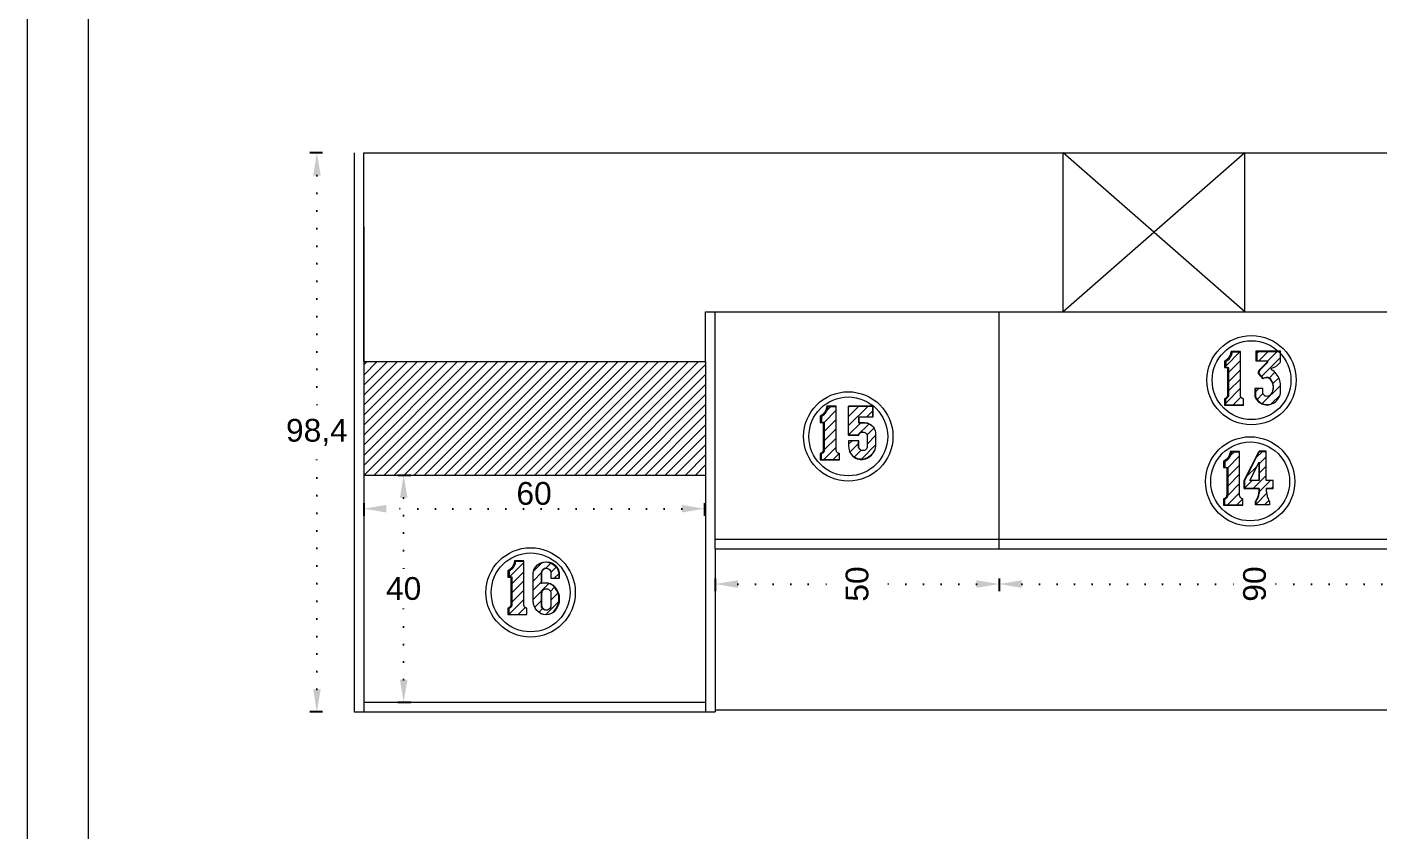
# Model space of a CAD drawing. Header units: inches. Extents: x 352 to 11605, y -941 to 2503.
# Drawn here: x 7624.1 to 7862.2, y -4.4 to 137.1 of the extents above; entities that cross this region are included whole.
import ezdxf

# ---------------------------------------------------------------- set-up
doc = ezdxf.new("R2010")
doc.units = ezdxf.units.IN
doc.header["$MEASUREMENT"] = 0
doc.linetypes.add('ACAD_ISO07W100', pattern=[3, 0, -3])
doc.styles.get("Standard").update_dxf_attribs({"font": 'arial.ttf'})
doc.dimstyles.new('ISO-25', dxfattribs={"dimtxt": 4, "dimasz": 4, "dimexe": 1.25, "dimexo": 0.625, "dimtad": 1, "dimtih": 1, "dimtoh": 1, "dimdec": 1, "dimtxsty": 'Standard', "dimcen": 2.5, "dimadec": 0, "dimazin": 0, "dimtfac": 1, "dimtdec": 1, "dimtmove": 0, "dimatfit": 3, "dimfxl": 1, "dimfxlon": 1, "dimarcsym": 0})
pattern_1 = [(45, (7305.3772, 621.5241), (-0.8148213, 0.8148213), [])]
pattern_2 = [(45, (7268.6145, 611.3388), (-0.8148213, 0.8148213), [])]
pattern_3 = [(45, (6963.2718, 608.0088), (-0.8148213, 0.8148213), [])]

# ---------------------------------------------------------------- blocks, each defined once
blk = doc.blocks.new('*D223')
at = {"color": 0, "lineweight": -2, "transparency": 16777216}
for p, q in [((7745.29, 40.04), (7745.29, 37.79)), ((7795.29, 40.04), (7795.29, 37.79))]:
    blk.add_line(p, q, dxfattribs=at)
at = {"color": 0, "linetype": 'ACAD_ISO07W100', "lineweight": -2, "transparency": 16777216}
for p, q in [((7749.29, 39.04), (7767.62, 39.04)), ((7791.29, 39.04), (7772.96, 39.04))]:
    blk.add_line(p, q, dxfattribs=at)
at = {"color": 0, "transparency": 16777216}
for points in [[(7749.29, 38.37), (7749.29, 39.71), (7745.29, 39.04)], [(7791.29, 38.37), (7791.29, 39.71), (7795.29, 39.04)]]:
    blk.add_solid(points, dxfattribs=at)
at = {"layer": 'Defpoints', "color": 0, "transparency": 16777216}
for p in [(7745.29, 45.23), (7795.29, 45.23), (7795.29, 39.04)]:
    blk.add_point(p, dxfattribs=at)
at = {"color": 0, "lineweight": 20, "transparency": 16777216, "insert": (7770.29, 39.04), "char_height": 4, "attachment_point": 5, "rotation": 90}
blk.add_mtext('50', dxfattribs=at)
blk = doc.blocks.new('*D224')
at = {"color": 0, "lineweight": -2, "transparency": 16777216}
for p, q in [((7795.29, 40.04), (7795.29, 37.79)), ((7885.29, 40.04), (7885.29, 37.79))]:
    blk.add_line(p, q, dxfattribs=at)
at = {"color": 0, "linetype": 'ACAD_ISO07W100', "lineweight": -2, "transparency": 16777216}
for p, q in [((7799.29, 39.04), (7837.62, 39.04)), ((7881.29, 39.04), (7842.96, 39.04))]:
    blk.add_line(p, q, dxfattribs=at)
at = {"color": 0, "transparency": 16777216}
for points in [[(7799.29, 38.37), (7799.29, 39.71), (7795.29, 39.04)], [(7881.29, 38.37), (7881.29, 39.71), (7885.29, 39.04)]]:
    blk.add_solid(points, dxfattribs=at)
at = {"layer": 'Defpoints', "color": 0, "transparency": 16777216}
for p in [(7795.29, 45.23), (7885.29, 45.23), (7885.29, 39.04)]:
    blk.add_point(p, dxfattribs=at)
at = {"color": 0, "lineweight": 20, "transparency": 16777216, "insert": (7840.29, 39.04), "char_height": 4, "attachment_point": 5, "rotation": 90}
blk.add_mtext('90', dxfattribs=at)
blk = doc.blocks.new('*D241')
at = {"color": 0, "lineweight": -2, "transparency": 16777216}
for p, q in [((7689.43, 58.23), (7691.68, 58.23)), ((7689.43, 18.23), (7691.68, 18.23))]:
    blk.add_line(p, q, dxfattribs=at)
at = {"color": 0, "linetype": 'ACAD_ISO07W100', "lineweight": -2, "transparency": 16777216}
for p, q in [((7690.43, 54.23), (7690.43, 40.9)), ((7690.43, 22.23), (7690.43, 35.57))]:
    blk.add_line(p, q, dxfattribs=at)
at = {"color": 0, "transparency": 16777216}
for points in [[(7689.77, 54.23), (7691.1, 54.23), (7690.43, 58.23)], [(7689.77, 22.23), (7691.1, 22.23), (7690.43, 18.23)]]:
    blk.add_solid(points, dxfattribs=at)
at = {"layer": 'Defpoints', "color": 0, "transparency": 16777216}
for p in [(7683.39, 58.23), (7683.39, 18.23), (7690.43, 18.23)]:
    blk.add_point(p, dxfattribs=at)
at = {"color": 0, "lineweight": 20, "transparency": 16777216, "insert": (7690.43, 38.23), "char_height": 4, "attachment_point": 5}
blk.add_mtext('40', dxfattribs=at)
blk = doc.blocks.new('*D242')
at = {"color": 0, "lineweight": -2, "transparency": 16777216}
for p, q in [((7683.39, 53.3), (7683.39, 51.05)), ((7743.42, 53.3), (7743.42, 51.05))]:
    blk.add_line(p, q, dxfattribs=at)
at = {"color": 0, "linetype": 'ACAD_ISO07W100', "lineweight": -2, "transparency": 16777216}
blk.add_line((7739.42, 52.3), (7687.39, 52.3), dxfattribs=at)
at = {"color": 0, "transparency": 16777216}
for points in [[(7687.39, 52.97), (7687.39, 51.63), (7683.39, 52.3)], [(7739.42, 52.97), (7739.42, 51.63), (7743.42, 52.3)]]:
    blk.add_solid(points, dxfattribs=at)
at = {"layer": 'Defpoints', "color": 0, "transparency": 16777216}
for p in [(7683.39, 58.23), (7743.42, 58.13), (7683.39, 52.3)]:
    blk.add_point(p, dxfattribs=at)
at = {"color": 0, "lineweight": 20, "transparency": 16777216, "insert": (7713.4, 54.97), "char_height": 4, "attachment_point": 5}
blk.add_mtext('60', dxfattribs=at)
blk = doc.blocks.new('*D464')
at = {"color": 0, "lineweight": -2, "transparency": 16777216}
for p, q in [((7676.15, 114.93), (7673.9, 114.93)), ((7676.15, 16.53), (7673.9, 16.53))]:
    blk.add_line(p, q, dxfattribs=at)
at = {"color": 0, "linetype": 'ACAD_ISO07W100', "lineweight": -2, "transparency": 16777216}
for p, q in [((7675.15, 110.93), (7675.15, 68.76)), ((7675.15, 20.53), (7675.15, 62.71))]:
    blk.add_line(p, q, dxfattribs=at)
at = {"color": 0, "transparency": 16777216}
for points in [[(7674.49, 110.93), (7675.82, 110.93), (7675.15, 114.93)], [(7674.49, 20.53), (7675.82, 20.53), (7675.15, 16.53)]]:
    blk.add_solid(points, dxfattribs=at)
at = {"layer": 'Defpoints', "color": 0, "transparency": 16777216}
for p in [(7675.15, 114.93), (7681.69, 114.93), (7681.69, 16.53)]:
    blk.add_point(p, dxfattribs=at)
at = {"color": 0, "lineweight": 20, "transparency": 16777216, "insert": (7675.15, 65.73), "char_height": 4, "attachment_point": 5}
blk.add_mtext('98,4', dxfattribs=at)

msp = doc.modelspace()

# ---------------------------------------------------------------- hatches: boundary and pattern name
at = {"lineweight": 20}
h = msp.add_hatch(dxfattribs=at)
h.set_pattern_fill('ANSI31', color=256, scale=9.218651)
h.set_pattern_definition(pattern_1)
h.paths.add_polyline_path([(7838.2, 71.68), (7838.13, 71.71), (7838.06, 71.75), (7838, 71.8), (7837.95, 71.86), (7837.9, 71.92), (7837.87, 71.98), (7837.83, 72.06), (7837.81, 72.13), (7837.8, 72.2), (7837.79, 72.28), (7837.79, 79.92), (7836.36, 79.92), (7836.34, 79.74), (7836.3, 79.57), (7836.25, 79.4), (7836.18, 79.23), (7836.1, 79.07), (7836.01, 78.91), (7835.9, 78.77), (7835.78, 78.64), (7835.65, 78.51), (7835.51, 78.4), (7835.36, 78.3), (7835.2, 78.22), (7835.2, 77.13), (7835.51, 77.13), (7835.75, 77.12), (7835.75, 72.31), (7835.74, 72.24), (7835.72, 72.16), (7835.7, 72.09), (7835.67, 72.03), (7835.63, 71.96), (7835.58, 71.9), (7835.53, 71.85), (7835.47, 71.8), (7835.41, 71.76), (7835.34, 71.72), (7835.27, 71.7), (7835.2, 71.68), (7835.2, 70.58), (7838.35, 70.58), (7838.35, 71.64), (7838.27, 71.66)])
h = msp.add_hatch(dxfattribs=at)
h.set_pattern_fill('ANSI31', color=256, scale=9.218651)
h.set_pattern_definition(pattern_1)
h.paths.add_polyline_path([(7844.83, 79.97), (7840.65, 79.97), (7840.65, 78.35), (7842.47, 78.35), (7842.57, 78.32), (7842.57, 78.05), (7841.28, 76.74), (7841.2, 76.65), (7841.16, 76.6), (7841.13, 76.55), (7841.1, 76.49), (7841.08, 76.43), (7841.06, 76.38), (7841.04, 76.32), (7841.03, 76.26), (7841.02, 76.13), (7841.02, 76.07), (7841.78, 75.19), (7841.81, 75.21), (7841.9, 75.28), (7842.01, 75.33), (7842.12, 75.37), (7842.23, 75.4), (7842.35, 75.41), (7842.45, 75.41), (7842.56, 75.4), (7842.68, 75.37), (7842.79, 75.34), (7842.89, 75.28), (7842.98, 75.21), (7843.07, 75.13), (7843.21, 74.96), (7843.33, 74.77), (7843.43, 74.57), (7843.51, 74.36), (7843.57, 74.15), (7843.61, 73.93), (7843.62, 73.7), (7843.61, 73.48), (7843.57, 73.26), (7843.52, 73.04), (7843.44, 72.83), (7843.34, 72.63), (7843.27, 72.49), (7843.17, 72.35), (7843.04, 72.25), (7842.9, 72.17), (7842.8, 72.13), (7842.64, 72.08), (7842.48, 72.07), (7842.31, 72.08), (7842.16, 72.13), (7842.01, 72.22), (7841.89, 72.32), (7841.78, 72.46), (7841.71, 72.61), (7841.71, 73.44), (7840.44, 73.44), (7840.44, 72.08), (7840.53, 71.87), (7840.65, 71.67), (7840.78, 71.48), (7840.93, 71.31), (7841.1, 71.15), (7841.28, 71.01), (7841.47, 70.89), (7841.68, 70.79), (7841.9, 70.72), (7842.12, 70.66), (7842.35, 70.63), (7842.58, 70.62), (7842.85, 70.65), (7843.13, 70.7), (7843.39, 70.79), (7843.59, 70.87), (7843.8, 71), (7844.02, 71.17), (7844.22, 71.37), (7844.4, 71.58), (7844.55, 71.82), (7844.67, 72.07), (7844.77, 72.33), (7844.83, 72.61), (7844.83, 74.02), (7844.82, 74.3), (7844.78, 74.57), (7844.73, 74.83), (7844.65, 75.1), (7844.54, 75.35), (7844.42, 75.59), (7844.27, 75.82), (7844.11, 76.04), (7843.93, 76.25), (7843.73, 76.43), (7843.52, 76.6), (7843.29, 76.75), (7843.29, 77.03), (7843.44, 77.08), (7843.59, 77.14), (7843.73, 77.2), (7843.87, 77.27), (7844.01, 77.35), (7844.14, 77.44), (7844.27, 77.53), (7844.39, 77.62), (7844.51, 77.73), (7844.62, 77.84), (7844.73, 77.95), (7844.83, 78.07)])
h = msp.add_hatch(dxfattribs=at)
h.set_pattern_fill('ANSI31', color=256, scale=10)
h.set_pattern_definition([(45, (-1083.3698, -336.4653), (-0.88388348, 0.88388348), [])])
h.paths.add_polyline_path([(7683.39, 78.23), (7683.39, 58.23), (7743.59, 58.23), (7743.59, 78.23)])
h = msp.add_hatch(dxfattribs=at)
h.set_pattern_fill('ANSI31', color=256, scale=9.218651)
h.set_pattern_definition(pattern_2)
h.paths.add_polyline_path([(7767.02, 62.04), (7766.95, 62.07), (7766.88, 62.11), (7766.82, 62.16), (7766.77, 62.21), (7766.72, 62.27), (7766.68, 62.34), (7766.65, 62.41), (7766.63, 62.49), (7766.61, 62.56), (7766.61, 62.64), (7766.61, 70.28), (7765.18, 70.28), (7765.15, 70.1), (7765.12, 69.92), (7765.07, 69.75), (7765, 69.58), (7764.92, 69.42), (7764.82, 69.27), (7764.72, 69.13), (7764.6, 68.99), (7764.47, 68.87), (7764.33, 68.76), (7764.18, 68.66), (7764.02, 68.57), (7764.02, 67.49), (7764.33, 67.49), (7764.57, 67.47), (7764.57, 62.67), (7764.56, 62.59), (7764.54, 62.52), (7764.52, 62.45), (7764.48, 62.38), (7764.44, 62.32), (7764.4, 62.26), (7764.35, 62.21), (7764.29, 62.16), (7764.23, 62.12), (7764.16, 62.08), (7764.09, 62.05), (7764.02, 62.03), (7764.02, 60.93), (7767.16, 60.93), (7767.16, 62), (7767.09, 62.01)])
h = msp.add_hatch(dxfattribs=at)
h.set_pattern_fill('ANSI31', color=256, scale=9.218651)
h.set_pattern_definition(pattern_2)
h.paths.add_polyline_path([(7773.09, 66.69), (7772.91, 66.88), (7772.71, 67.04), (7772.5, 67.19), (7772.26, 67.3), (7772.06, 67.37), (7771.83, 67.42), (7771.55, 67.44), (7770.53, 67.44), (7770.53, 68.43), (7773, 68.43), (7773, 70.33), (7768.79, 70.33), (7768.79, 65.24), (7770.53, 65.24), (7770.6, 65.39), (7770.69, 65.53), (7770.82, 65.64), (7770.96, 65.72), (7771.12, 65.77), (7771.3, 65.79), (7771.49, 65.77), (7771.65, 65.72), (7771.79, 65.64), (7771.92, 65.52), (7772.01, 65.39), (7772.08, 65.24), (7772.08, 63.29), (7772.06, 63.09), (7771.98, 62.91), (7771.86, 62.75), (7771.7, 62.63), (7771.52, 62.55), (7771.32, 62.53), (7771.12, 62.55), (7770.94, 62.63), (7770.76, 62.76), (7770.63, 62.94), (7770.55, 63.12), (7770.53, 63.32), (7770.53, 64.26), (7768.79, 64.26), (7768.79, 63.29), (7768.81, 62.98), (7768.87, 62.67), (7768.96, 62.41), (7769.1, 62.13), (7769.28, 61.87), (7769.49, 61.64), (7769.73, 61.44), (7769.99, 61.27), (7770.27, 61.14), (7770.57, 61.04), (7770.88, 60.99), (7771.19, 60.98), (7771.48, 61.04), (7771.76, 61.13), (7772.03, 61.24), (7772.29, 61.39), (7772.53, 61.56), (7772.76, 61.76), (7772.96, 61.98), (7773.13, 62.22), (7773.28, 62.47), (7773.4, 62.74), (7773.49, 63.03), (7773.55, 63.32), (7773.55, 65.24), (7773.55, 65.5), (7773.52, 65.76), (7773.45, 66.01), (7773.36, 66.25), (7773.24, 66.48)])
h = msp.add_hatch(dxfattribs=at)
h.set_pattern_fill('ANSI31', color=256, scale=9.218651)
h.set_pattern_definition([(45, (7322.087, 603.6856), (-0.8148213, 0.8148213), [])])
h.paths.add_polyline_path([(7838.06, 54.07), (7837.99, 54.11), (7837.92, 54.15), (7837.86, 54.2), (7837.81, 54.25), (7837.76, 54.31), (7837.72, 54.38), (7837.69, 54.45), (7837.67, 54.52), (7837.65, 54.6), (7837.65, 54.68), (7837.65, 62.32), (7836.22, 62.32), (7836.2, 62.14), (7836.16, 61.96), (7836.11, 61.79), (7836.04, 61.62), (7835.96, 61.46), (7835.87, 61.31), (7835.76, 61.16), (7835.64, 61.03), (7835.51, 60.91), (7835.37, 60.79), (7835.22, 60.7), (7835.06, 60.61), (7835.06, 59.53), (7835.37, 59.53), (7835.61, 59.51), (7835.61, 54.71), (7835.6, 54.63), (7835.58, 54.56), (7835.56, 54.49), (7835.52, 54.42), (7835.48, 54.36), (7835.44, 54.3), (7835.39, 54.24), (7835.33, 54.2), (7835.27, 54.15), (7835.2, 54.12), (7835.13, 54.09), (7835.06, 54.07), (7835.06, 52.97), (7838.21, 52.97), (7838.21, 54.03), (7838.13, 54.05)])
h = msp.add_hatch(dxfattribs=at)
h.set_pattern_fill('ANSI31', color=256, scale=9.218651)
h.set_pattern_definition([(45, (7322.087, 603.6856), (-0.8148213, 0.8148213), [])])
h.paths.add_polyline_path([(7842.33, 62.36), (7841.11, 62.36), (7838.5, 57.28), (7838.5, 55.85), (7841.11, 55.85), (7841.11, 55.64), (7841.11, 55.46), (7841.1, 55.27), (7841.07, 55.09), (7841.04, 54.91), (7841, 54.73), (7840.96, 54.56), (7840.9, 54.38), (7840.84, 54.21), (7840.76, 54.05), (7840.68, 53.88), (7840.59, 53.72), (7840.5, 53.57), (7840.5, 53.02), (7842.89, 53.02), (7842.89, 53.53), (7842.8, 53.71), (7842.72, 53.89), (7842.65, 54.07), (7842.58, 54.26), (7842.52, 54.45), (7842.47, 54.65), (7842.43, 54.84), (7842.39, 55.04), (7842.37, 55.24), (7842.35, 55.43), (7842.33, 55.63), (7842.33, 55.85), (7843.58, 55.85), (7843.58, 57.27), (7842.33, 57.27)])
h.paths.add_polyline_path([(7841.08, 60.47), (7841.11, 60.44), (7841.11, 57.28), (7841.08, 57.27), (7839.42, 57.27)], flags=16)
h = msp.add_hatch(dxfattribs=at)
h.set_pattern_fill('ANSI31', color=256, scale=9.218651)
h.set_pattern_definition(pattern_3)
h.paths.add_polyline_path([(7712, 34.81), (7711.93, 34.84), (7711.87, 34.89), (7711.81, 34.93), (7711.75, 34.99), (7711.71, 35.05), (7711.67, 35.12), (7711.64, 35.19), (7711.61, 35.26), (7711.6, 35.34), (7711.6, 35.41), (7711.6, 43.05), (7710.16, 43.05), (7710.14, 42.88), (7710.1, 42.7), (7710.05, 42.53), (7709.99, 42.36), (7709.9, 42.2), (7709.81, 42.05), (7709.7, 41.9), (7709.58, 41.77), (7709.45, 41.64), (7709.31, 41.53), (7709.16, 41.43), (7709, 41.35), (7709, 40.26), (7709.32, 40.26), (7709.55, 40.25), (7709.55, 35.44), (7709.54, 35.37), (7709.53, 35.3), (7709.5, 35.23), (7709.47, 35.16), (7709.43, 35.09), (7709.38, 35.04), (7709.33, 34.98), (7709.27, 34.93), (7709.21, 34.89), (7709.15, 34.86), (7709.08, 34.83), (7709, 34.81), (7709, 33.71), (7712.15, 33.71), (7712.15, 34.77), (7712.07, 34.79)])
h = msp.add_hatch(dxfattribs=at)
h.set_pattern_fill('ANSI31', color=256, scale=9.218651)
h.set_pattern_definition(pattern_3)
h.paths.add_polyline_path([(7717.06, 38.41), (7716.91, 38.57), (7716.75, 38.72), (7716.57, 38.85), (7716.38, 38.96), (7716.19, 39.05), (7715.98, 39.12), (7715.77, 39.18), (7715.55, 39.21), (7715.33, 39.22), (7715.19, 39.21), (7714.99, 39.18), (7714.78, 39.12), (7714.69, 39.11), (7714.69, 41), (7714.72, 41.2), (7714.79, 41.39), (7714.92, 41.55), (7715.08, 41.67), (7715.26, 41.75), (7715.36, 41.78), (7715.56, 41.81), (7715.76, 41.78), (7715.95, 41.7), (7716.11, 41.58), (7716.24, 41.42), (7716.32, 41.23), (7716.34, 41.03), (7716.34, 40.06), (7717.77, 40.06), (7717.77, 41), (7717.61, 41.52), (7717.34, 41.99), (7716.96, 42.38), (7716.51, 42.68), (7716, 42.86), (7715.46, 42.93), (7715.46, 42.93), (7714.92, 42.86), (7714.46, 42.7), (7714.03, 42.42), (7713.66, 42.02), (7713.38, 41.55), (7713.22, 41.03), (7713.22, 36.49), (7713.22, 36.29), (7713.23, 36.1), (7713.26, 35.9), (7713.29, 35.71), (7713.32, 35.52), (7713.37, 35.33), (7713.4, 35.22), (7713.59, 34.78), (7713.86, 34.39), (7714.21, 34.07), (7714.55, 33.87), (7714.97, 33.73), (7715.43, 33.68), (7715.9, 33.73), (7716.34, 33.88), (7716.74, 34.12), (7716.87, 34.23), (7717.06, 34.42), (7717.36, 34.87), (7717.59, 35.36), (7717.73, 35.88), (7717.77, 36.42), (7717.73, 36.96), (7717.59, 37.48), (7717.36, 37.97)])
h.paths.add_polyline_path([(7714.72, 37.65), (7714.79, 37.83), (7714.92, 37.99), (7715.08, 38.12), (7715.26, 38.19), (7715.46, 38.22), (7715.56, 38.22), (7715.76, 38.19), (7715.95, 38.11), (7716.11, 37.99), (7716.24, 37.83), (7716.32, 37.64), (7716.34, 37.44), (7716.34, 35.22), (7716.32, 35.01), (7716.24, 34.83), (7716.11, 34.66), (7715.95, 34.54), (7715.76, 34.46), (7715.56, 34.43), (7715.36, 34.46), (7715.26, 34.5), (7715.17, 34.54), (7715.08, 34.58), (7714.92, 34.7), (7714.79, 34.86), (7714.72, 35.05), (7714.69, 35.25), (7714.69, 37.45)], flags=16)

# ---------------------------------------------------------------- linework, layer by layer
for p, q in [((7681.69, 114.93), (7681.69, 16.53)), ((7683.39, 78.23), (7683.39, 114.93)), ((7683.39, 114.93), (8036.19, 114.93)), ((7806.59, 86.93), (7806.59, 114.93)), ((7838.59, 86.93), (7806.59, 114.93)), ((7838.59, 114.93), (7806.59, 86.93)), ((7838.59, 86.93), (7838.59, 114.93)), ((7683.39, 101.93), (7683.39, 78.23)), ((7743.59, 78.23), (7743.59, 86.93)), ((7743.59, 86.93), (7998.39, 86.93)), ((7745.29, 45.23), (7745.29, 86.93)), ((7795.29, 45.23), (7795.29, 86.93)), ((7840.53, 80.01), (7840.53, 78.35)), ((7840.65, 79.97), (7840.65, 78.35)), ((7683.39, 78.23), (7743.59, 78.23)), ((7683.39, 78.23), (7683.39, 16.53)), ((7743.59, 78.23), (7743.59, 16.53)), ((7835.2, 78.22), (7835.2, 77.13)), ((7840.53, 78.35), (7840.65, 78.35)), ((7840.65, 78.35), (7842.47, 78.35)), ((7842.47, 78.35), (7842.57, 78.32)), ((7842.57, 78.32), (7842.57, 78.05)), ((7842.8, 72.13), (7842.64, 72.08)), ((7773, 70.33), (7773, 68.43)), ((7835.2, 70.58), (7838.35, 70.58)), ((7764.02, 68.57), (7764.02, 67.49)), ((7770.56, 68.43), (7770.56, 67.46)), ((7768.79, 65.24), (7770.53, 65.24)), ((7771.32, 65.79), (7771.49, 65.77)), ((7771.49, 65.77), (7771.65, 65.72)), ((7771.65, 65.72), (7771.79, 65.64)), ((7771.79, 65.64), (7771.92, 65.52)), ((7771.92, 65.52), (7772.01, 65.39)), ((7772.01, 65.39), (7772.08, 65.24)), ((7772.08, 65.24), (7772.08, 63.29)), ((7770.94, 62.63), (7770.78, 62.75)), ((7771.12, 62.55), (7770.94, 62.63)), ((7771.32, 62.53), (7771.12, 62.55)), ((7771.52, 62.55), (7771.32, 62.53)), ((7771.7, 62.63), (7771.52, 62.55)), ((7771.86, 62.75), (7771.7, 62.63)), ((7771.98, 62.91), (7771.86, 62.75)), ((7772.06, 63.09), (7771.98, 62.91)), ((7772.08, 63.29), (7772.06, 63.09)), ((7841.11, 62.36), (7842.33, 62.36)), ((7764.02, 60.93), (7767.16, 60.93)), ((7835.06, 60.61), (7835.06, 59.53)), ((7841.08, 57.27), (7841.08, 60.47)), ((7683.39, 58.23), (7743.59, 58.23)), ((7835.06, 52.97), (7838.21, 52.97)), ((7745.29, 46.93), (7996.29, 46.93)), ((7745.29, 45.23), (7885.29, 45.23)), ((7745.29, 45.23), (7745.29, 16.53)), ((7709, 41.35), (7709, 40.26)), ((7715.36, 41.78), (7715.56, 41.81)), ((7709, 33.71), (7712.15, 33.71)), ((7683.39, 18.23), (7743.59, 18.23)), ((7745.29, 16.93), (7979.49, 16.93)), ((7681.69, 16.53), (7745.29, 16.53))]:
    msp.add_line(p, q, dxfattribs=at)
for points in [[(7624.11, 486.39), (7624.11, -153.63), (8076.64, -153.63), (8076.64, 486.39)], [(7634.88, 475.61), (7634.88, -132.55), (8065.87, -132.55), (8065.87, 475.61)], [(7840.65, 79.97), (7844.83, 79.97), (7844.83, 80.01), (7840.53, 80.01)], [(7842.56, 75.4), (7842.45, 75.41), (7842.35, 75.41), (7842.46, 75.4), (7842.58, 75.37), (7842.69, 75.33), (7842.79, 75.28), (7842.89, 75.21), (7842.97, 75.13), (7843.11, 74.95), (7843.24, 74.76), (7843.34, 74.56), (7843.42, 74.35), (7843.48, 74.13), (7843.52, 73.91), (7843.53, 73.69), (7843.52, 73.46), (7843.48, 73.24), (7843.43, 73.02), (7843.35, 72.81), (7843.25, 72.61), (7843.17, 72.46), (7843.07, 72.32), (7842.95, 72.22), (7842.8, 72.13), (7842.9, 72.17), (7843.04, 72.25), (7843.17, 72.35), (7843.27, 72.49), (7843.34, 72.63), (7843.44, 72.83), (7843.52, 73.04), (7843.57, 73.26), (7843.61, 73.48), (7843.62, 73.7), (7843.61, 73.93), (7843.57, 74.15), (7843.51, 74.36), (7843.43, 74.57), (7843.33, 74.77), (7843.21, 74.96), (7843.07, 75.13), (7842.98, 75.21), (7842.89, 75.28), (7842.79, 75.34), (7842.68, 75.37)], [(7770.56, 65.24), (7770.62, 65.39), (7770.72, 65.52), (7770.85, 65.64), (7770.99, 65.72), (7771.15, 65.77), (7771.32, 65.79), (7771.28, 65.79), (7771.12, 65.77), (7770.96, 65.72), (7770.82, 65.64), (7770.69, 65.53), (7770.6, 65.39), (7770.53, 65.24)], [(7839.42, 57.27), (7841.08, 60.47), (7841.11, 60.44), (7841.11, 57.28), (7841.08, 57.27)], [(7714.78, 41.03), (7714.81, 41.23), (7714.88, 41.42), (7715.01, 41.58), (7715.17, 41.7), (7715.36, 41.78), (7715.26, 41.75), (7715.08, 41.67), (7714.92, 41.55), (7714.79, 41.39), (7714.72, 41.2), (7714.69, 41)], [(7716.11, 34.66), (7715.95, 34.54), (7715.76, 34.46), (7715.56, 34.43), (7715.36, 34.46), (7715.26, 34.5), (7715.17, 34.54), (7715.08, 34.58), (7714.92, 34.7), (7714.79, 34.86), (7714.72, 35.05), (7714.69, 35.25), (7714.69, 37.45), (7714.72, 37.65), (7714.79, 37.83), (7714.92, 37.99), (7715.08, 38.12), (7715.26, 38.19), (7715.46, 38.22), (7715.56, 38.22), (7715.76, 38.19), (7715.95, 38.11), (7716.11, 37.99), (7716.24, 37.83), (7716.32, 37.64), (7716.34, 37.44), (7716.34, 35.22), (7716.32, 35.01), (7716.24, 34.83)]]:
    msp.add_lwpolyline(points, close=True, dxfattribs=at)
for points in [[(7834.96, 70.53), (7838.35, 70.53), (7838.35, 70.58), (7838.35, 71.64), (7838.27, 71.66), (7838.2, 71.68), (7838.13, 71.71), (7838.06, 71.75), (7838, 71.8), (7837.95, 71.86), (7837.9, 71.92), (7837.87, 71.98), (7837.83, 72.06), (7837.81, 72.13), (7837.8, 72.2), (7837.79, 72.28), (7837.79, 79.92), (7837.79, 79.97), (7836.13, 79.97), (7836.11, 79.79), (7836.07, 79.61), (7836.02, 79.43), (7835.95, 79.27), (7835.87, 79.1), (7835.77, 78.95), (7835.67, 78.8), (7835.54, 78.67), (7835.41, 78.54), (7835.27, 78.43), (7835.12, 78.33), (7834.96, 78.24), (7834.96, 77.13), (7835.2, 77.13), (7835.51, 77.13), (7835.51, 72.28), (7835.5, 72.21), (7835.49, 72.13), (7835.46, 72.06), (7835.43, 71.99), (7835.39, 71.93), (7835.34, 71.87), (7835.29, 71.82), (7835.23, 71.77), (7835.17, 71.72), (7835.1, 71.69), (7835.03, 71.66), (7834.96, 71.64), (7834.96, 70.53), (7835.2, 70.58), (7835.2, 71.68), (7835.27, 71.7), (7835.34, 71.72), (7835.41, 71.76), (7835.47, 71.8), (7835.53, 71.85), (7835.58, 71.9), (7835.63, 71.96), (7835.67, 72.03), (7835.7, 72.09), (7835.72, 72.16), (7835.74, 72.24), (7835.75, 72.31), (7835.75, 77.12), (7835.51, 77.13)], [(7834.96, 78.24), (7835.2, 78.22), (7835.36, 78.3), (7835.51, 78.4), (7835.65, 78.51), (7835.78, 78.64), (7835.9, 78.77), (7836.01, 78.91), (7836.1, 79.07), (7836.18, 79.23), (7836.25, 79.4), (7836.3, 79.57), (7836.34, 79.74), (7836.36, 79.92)], [(7836.13, 79.97), (7836.36, 79.92), (7837.79, 79.92)], [(7844.02, 71.17), (7844.22, 71.37), (7844.4, 71.58), (7844.55, 71.82), (7844.67, 72.07), (7844.77, 72.33), (7844.83, 72.61), (7844.83, 74.02), (7844.82, 74.3), (7844.78, 74.57), (7844.73, 74.83), (7844.65, 75.1), (7844.54, 75.35), (7844.42, 75.59), (7844.27, 75.82), (7844.11, 76.04), (7843.93, 76.25), (7843.73, 76.43), (7843.52, 76.6), (7843.29, 76.75), (7843.29, 77.03), (7843.44, 77.08), (7843.59, 77.14), (7843.73, 77.2), (7843.87, 77.27), (7844.01, 77.35), (7844.14, 77.44), (7844.27, 77.53), (7844.39, 77.62), (7844.51, 77.73), (7844.62, 77.84), (7844.73, 77.95), (7844.83, 78.07), (7844.83, 79.97)], [(7842.47, 78.07), (7841.17, 76.75), (7841.09, 76.66), (7841.05, 76.61), (7841.02, 76.56), (7840.99, 76.5), (7840.97, 76.44), (7840.95, 76.38), (7840.93, 76.32), (7840.92, 76.26), (7840.91, 76.14), (7840.91, 76.08), (7841.72, 75.13), (7841.78, 75.19), (7841.81, 75.21), (7841.9, 75.28), (7842.01, 75.33), (7842.12, 75.37), (7842.23, 75.4), (7842.35, 75.41)], [(7842.47, 78.35), (7842.47, 78.07), (7842.57, 78.05), (7841.28, 76.74), (7841.2, 76.65), (7841.16, 76.6), (7841.13, 76.55), (7841.1, 76.49), (7841.08, 76.43), (7841.06, 76.38), (7841.04, 76.32), (7841.03, 76.26), (7841.02, 76.13), (7841.02, 76.07), (7841.78, 75.19)], [(7842.64, 72.08), (7842.48, 72.07), (7842.31, 72.08), (7842.16, 72.13), (7842.01, 72.22), (7841.89, 72.32), (7841.78, 72.46), (7841.71, 72.61), (7841.71, 73.44), (7840.44, 73.44), (7840.32, 73.44), (7840.32, 72.05), (7840.42, 71.84), (7840.53, 71.63), (7840.66, 71.44), (7840.81, 71.27), (7840.98, 71.11), (7841.17, 70.97), (7841.36, 70.85), (7841.57, 70.75), (7841.79, 70.67), (7842.02, 70.62), (7842.25, 70.58), (7842.48, 70.58), (7842.76, 70.6), (7843.03, 70.65), (7843.3, 70.74), (7843.56, 70.86), (7843.59, 70.87), (7843.8, 71), (7844.02, 71.17)], [(7840.44, 73.44), (7840.44, 72.08), (7840.53, 71.87), (7840.65, 71.67), (7840.78, 71.48), (7840.93, 71.31), (7841.1, 71.15), (7841.28, 71.01), (7841.47, 70.89), (7841.68, 70.79), (7841.9, 70.72), (7842.12, 70.66), (7842.35, 70.63), (7842.58, 70.62), (7842.85, 70.65), (7843.13, 70.7), (7843.39, 70.79), (7843.59, 70.87)], [(7763.78, 60.89), (7767.16, 60.89), (7767.16, 60.93), (7767.16, 62), (7767.09, 62.01), (7767.02, 62.04), (7766.95, 62.07), (7766.88, 62.11), (7766.82, 62.16), (7766.77, 62.21), (7766.72, 62.27), (7766.68, 62.34), (7766.65, 62.41), (7766.63, 62.49), (7766.61, 62.56), (7766.61, 62.64), (7766.61, 70.28), (7766.61, 70.32), (7764.94, 70.32), (7764.92, 70.14), (7764.89, 69.97), (7764.83, 69.79), (7764.77, 69.62), (7764.68, 69.46), (7764.59, 69.31), (7764.48, 69.16), (7764.36, 69.02), (7764.23, 68.9), (7764.09, 68.79), (7763.94, 68.69), (7763.78, 68.6), (7763.78, 67.49), (7764.02, 67.49), (7764.33, 67.49), (7764.33, 62.64), (7764.32, 62.56), (7764.3, 62.49), (7764.28, 62.42), (7764.24, 62.35), (7764.2, 62.29), (7764.16, 62.23), (7764.11, 62.17), (7764.05, 62.12), (7763.99, 62.08), (7763.92, 62.05), (7763.85, 62.02), (7763.78, 62), (7763.78, 60.89), (7764.02, 60.93), (7764.02, 62.03), (7764.09, 62.05), (7764.16, 62.08), (7764.23, 62.12), (7764.29, 62.16), (7764.35, 62.21), (7764.4, 62.26), (7764.44, 62.32), (7764.48, 62.38), (7764.52, 62.45), (7764.54, 62.52), (7764.56, 62.59), (7764.57, 62.67), (7764.57, 67.47), (7764.33, 67.49)], [(7763.78, 68.6), (7764.02, 68.57), (7764.18, 68.66), (7764.33, 68.76), (7764.47, 68.87), (7764.6, 68.99), (7764.72, 69.13), (7764.82, 69.27), (7764.92, 69.42), (7765, 69.58), (7765.07, 69.75), (7765.12, 69.92), (7765.15, 70.1), (7765.18, 70.28)], [(7764.94, 70.32), (7765.18, 70.28), (7766.61, 70.28)], [(7773.05, 70.37), (7768.79, 70.37), (7768.79, 70.33)], [(7770.56, 65.24), (7768.79, 65.24), (7768.79, 65.24), (7768.79, 70.33), (7773, 70.33), (7773.05, 70.37), (7773.05, 68.43), (7773, 68.43), (7770.56, 68.43), (7770.53, 68.4), (7770.53, 67.44), (7770.56, 67.46), (7771.59, 67.46), (7771.87, 67.44), (7772.1, 67.39), (7772.31, 67.32), (7772.54, 67.2), (7772.76, 67.06), (7772.96, 66.89), (7773.14, 66.7), (7773.29, 66.48)], [(7770.53, 67.44), (7771.55, 67.44), (7771.83, 67.42), (7772.06, 67.37), (7772.26, 67.3), (7772.5, 67.19), (7772.71, 67.04), (7772.91, 66.88), (7773.09, 66.69), (7773.24, 66.48), (7773.36, 66.25), (7773.45, 66.01), (7773.52, 65.76), (7773.55, 65.5), (7773.55, 65.24), (7773.55, 63.32), (7773.49, 63.03), (7773.4, 62.74), (7773.28, 62.47), (7773.13, 62.22), (7772.96, 61.98), (7772.76, 61.76), (7772.53, 61.56), (7772.29, 61.39), (7772.03, 61.24), (7771.76, 61.13), (7771.48, 61.04), (7771.19, 60.98), (7770.88, 60.99), (7770.57, 61.04), (7770.27, 61.14), (7769.99, 61.27), (7769.73, 61.44), (7769.49, 61.64), (7769.28, 61.87), (7769.1, 62.13), (7768.96, 62.41)], [(7768.87, 62.67), (7768.96, 62.41), (7768.97, 62.37), (7769.11, 62.09), (7769.29, 61.83), (7769.5, 61.6), (7769.74, 61.39), (7770.01, 61.22), (7770.29, 61.09), (7770.6, 61), (7770.91, 60.94), (7771.22, 60.93), (7771.51, 60.99), (7771.8, 61.08), (7772.08, 61.2), (7772.34, 61.34), (7772.58, 61.52), (7772.8, 61.72), (7773.01, 61.94), (7773.18, 62.18), (7773.33, 62.44), (7773.46, 62.71), (7773.55, 63), (7773.61, 63.29), (7773.61, 65.24), (7773.61, 65.5), (7773.57, 65.76), (7773.51, 66.01), (7773.41, 66.25), (7773.29, 66.48)], [(7770.66, 62.91), (7770.58, 63.09), (7770.56, 63.29), (7770.56, 64.26), (7770.53, 64.26), (7768.79, 64.26), (7768.79, 63.29), (7768.81, 62.98), (7768.87, 62.67)], [(7770.66, 62.91), (7770.78, 62.75), (7770.75, 62.78), (7770.63, 62.94), (7770.55, 63.12), (7770.53, 63.32), (7770.53, 64.26)], [(7834.82, 52.92), (7838.21, 52.92), (7838.21, 52.97), (7838.21, 54.03), (7838.13, 54.05), (7838.06, 54.07), (7837.99, 54.11), (7837.92, 54.15), (7837.86, 54.2), (7837.81, 54.25), (7837.76, 54.31), (7837.72, 54.38), (7837.69, 54.45), (7837.67, 54.52), (7837.65, 54.6), (7837.65, 54.68), (7837.65, 62.32), (7837.65, 62.36), (7835.98, 62.36), (7835.96, 62.18), (7835.93, 62), (7835.87, 61.83), (7835.81, 61.66), (7835.73, 61.5), (7835.63, 61.34), (7835.52, 61.2), (7835.4, 61.06), (7835.27, 60.94), (7835.13, 60.82), (7834.98, 60.72), (7834.82, 60.64), (7834.82, 59.53), (7835.06, 59.53), (7835.37, 59.53), (7835.37, 54.68), (7835.36, 54.6), (7835.34, 54.53), (7835.32, 54.46), (7835.29, 54.39), (7835.25, 54.32), (7835.2, 54.26), (7835.15, 54.21), (7835.09, 54.16), (7835.03, 54.12), (7834.96, 54.08), (7834.89, 54.05), (7834.82, 54.03), (7834.82, 52.92), (7835.06, 52.97), (7835.06, 54.07), (7835.13, 54.09), (7835.2, 54.12), (7835.27, 54.15), (7835.33, 54.2), (7835.39, 54.24), (7835.44, 54.3), (7835.48, 54.36), (7835.52, 54.42), (7835.56, 54.49), (7835.58, 54.56), (7835.6, 54.63), (7835.61, 54.71), (7835.61, 59.51), (7835.37, 59.53)], [(7834.82, 60.64), (7835.06, 60.61), (7835.22, 60.7), (7835.37, 60.79), (7835.51, 60.91), (7835.64, 61.03), (7835.76, 61.16), (7835.87, 61.31), (7835.96, 61.46), (7836.04, 61.62), (7836.11, 61.79), (7836.16, 61.96), (7836.2, 62.14), (7836.22, 62.32)], [(7835.98, 62.36), (7836.22, 62.32), (7837.65, 62.32)], [(7838.44, 55.83), (7838.44, 57.27), (7841.08, 62.41)], [(7842.33, 55.83), (7843.58, 55.83), (7843.58, 55.85), (7843.58, 57.27), (7842.33, 57.27), (7842.33, 62.36), (7842.33, 62.41), (7841.08, 62.41), (7841.11, 62.36), (7838.5, 57.28), (7838.5, 55.85)], [(7841.08, 55.83), (7838.44, 55.83), (7838.5, 55.85), (7841.11, 55.85)], [(7843.58, 55.85), (7842.35, 55.85), (7842.33, 55.83), (7842.33, 55.63), (7842.35, 55.43), (7842.37, 55.24), (7842.39, 55.04), (7842.43, 54.84), (7842.47, 54.65), (7842.52, 54.45), (7842.58, 54.26), (7842.65, 54.07), (7842.72, 53.89), (7842.8, 53.71), (7842.89, 53.53), (7842.89, 53.02), (7842.89, 52.97), (7840.46, 52.97), (7840.46, 53.53), (7840.55, 53.68), (7840.64, 53.84), (7840.73, 54.01), (7840.8, 54.18), (7840.87, 54.35), (7840.92, 54.53), (7840.97, 54.7), (7841.01, 54.88), (7841.04, 55.07), (7841.06, 55.25), (7841.08, 55.43), (7841.08, 55.62)], [(7841.08, 55.62), (7841.08, 55.83), (7841.11, 55.85), (7841.11, 55.64), (7841.11, 55.46), (7841.1, 55.27), (7841.07, 55.09), (7841.04, 54.91), (7841, 54.73), (7840.96, 54.56), (7840.9, 54.38), (7840.84, 54.21), (7840.76, 54.05), (7840.68, 53.88), (7840.59, 53.72), (7840.5, 53.57), (7840.5, 53.02)], [(7840.46, 52.97), (7840.5, 53.02), (7842.89, 53.02)], [(7708.76, 33.66), (7712.15, 33.66), (7712.15, 33.71), (7712.15, 34.77), (7712.07, 34.79), (7712, 34.81), (7711.93, 34.84), (7711.87, 34.89), (7711.81, 34.93), (7711.75, 34.99), (7711.71, 35.05), (7711.67, 35.12), (7711.64, 35.19), (7711.61, 35.26), (7711.6, 35.34), (7711.6, 35.41), (7711.6, 43.05), (7711.6, 43.1), (7709.93, 43.1), (7709.91, 42.92), (7709.87, 42.74), (7709.82, 42.57), (7709.75, 42.4), (7709.67, 42.24), (7709.58, 42.08), (7709.47, 41.94), (7709.35, 41.8), (7709.21, 41.67), (7709.07, 41.56), (7708.92, 41.46), (7708.76, 41.38), (7708.76, 40.26), (7709, 40.26), (7709.32, 40.26), (7709.32, 35.41), (7709.31, 35.34), (7709.29, 35.26), (7709.26, 35.19), (7709.23, 35.13), (7709.19, 35.06), (7709.14, 35), (7709.09, 34.95), (7709.03, 34.9), (7708.97, 34.86), (7708.9, 34.82), (7708.83, 34.79), (7708.76, 34.77), (7708.76, 33.66), (7709, 33.71), (7709, 34.81), (7709.08, 34.83), (7709.15, 34.86), (7709.21, 34.89), (7709.27, 34.93), (7709.33, 34.98), (7709.38, 35.04), (7709.43, 35.09), (7709.47, 35.16), (7709.5, 35.23), (7709.53, 35.3), (7709.54, 35.37), (7709.55, 35.44), (7709.55, 40.25), (7709.32, 40.26)], [(7708.76, 41.38), (7709, 41.35), (7709.16, 41.43), (7709.31, 41.53), (7709.45, 41.64), (7709.58, 41.77), (7709.7, 41.9), (7709.81, 42.05), (7709.9, 42.2), (7709.99, 42.36), (7710.05, 42.53), (7710.1, 42.7), (7710.14, 42.88), (7710.16, 43.05)], [(7709.93, 43.1), (7710.16, 43.05), (7711.6, 43.05)], [(7713.32, 35.52), (7713.29, 35.71), (7713.26, 35.9), (7713.23, 36.1), (7713.22, 36.29), (7713.22, 36.49), (7713.22, 41.03), (7713.38, 41.55), (7713.66, 42.02), (7714.03, 42.42), (7714.46, 42.7), (7714.49, 42.72), (7715.01, 42.91), (7715.55, 42.97), (7715.56, 42.97), (7716.1, 42.91), (7716.62, 42.72), (7717.07, 42.42)], [(7714.46, 42.7), (7714.92, 42.86), (7715.46, 42.93), (7715.46, 42.93), (7716, 42.86), (7716.51, 42.68), (7716.96, 42.38), (7717.34, 41.99), (7717.61, 41.52), (7717.77, 41), (7717.77, 40.06)], [(7714.78, 39.12), (7714.69, 39.11), (7714.69, 41)], [(7716.98, 34.19), (7717.17, 34.38), (7717.48, 34.83), (7717.71, 35.33), (7717.85, 35.85), (7717.89, 36.4), (7717.85, 36.94), (7717.71, 37.47), (7717.48, 37.96), (7717.17, 38.41), (7717.02, 38.58), (7716.86, 38.72), (7716.68, 38.85), (7716.49, 38.97), (7716.29, 39.06), (7716.08, 39.13), (7715.87, 39.18), (7715.65, 39.21), (7715.43, 39.22), (7715.21, 39.21), (7715.19, 39.21), (7714.99, 39.18), (7714.78, 39.12), (7714.78, 41.03)], [(7715.56, 41.81), (7715.76, 41.78), (7715.95, 41.7), (7716.11, 41.58), (7716.24, 41.42), (7716.32, 41.23), (7716.34, 41.03), (7716.34, 40.06), (7717.77, 40.06), (7717.89, 40.06), (7717.89, 41.03), (7717.73, 41.55), (7717.45, 42.02), (7717.07, 42.42)], [(7714.55, 33.87), (7714.97, 33.73), (7715.43, 33.68), (7715.9, 33.73), (7716.34, 33.88), (7716.74, 34.12), (7716.87, 34.23), (7717.06, 34.42), (7717.36, 34.87), (7717.59, 35.36), (7717.73, 35.88), (7717.77, 36.42), (7717.73, 36.96), (7717.59, 37.48), (7717.36, 37.97), (7717.06, 38.41), (7716.91, 38.57), (7716.75, 38.72), (7716.57, 38.85), (7716.38, 38.96), (7716.19, 39.05), (7715.98, 39.12), (7715.77, 39.18), (7715.55, 39.21), (7715.33, 39.22), (7715.19, 39.21)], [(7715.17, 34.54), (7715.01, 34.66), (7714.88, 34.83), (7714.81, 35.01), (7714.78, 35.22), (7714.78, 37.44), (7714.81, 37.64), (7714.88, 37.83), (7715.01, 37.99), (7715.17, 38.11), (7715.36, 38.19), (7715.56, 38.22)], [(7716.98, 34.19), (7716.85, 34.07), (7716.45, 33.83), (7716, 33.69), (7715.53, 33.64), (7715.06, 33.69), (7714.61, 33.83), (7714.55, 33.87), (7714.21, 34.07), (7713.86, 34.39), (7713.59, 34.78), (7713.4, 35.22), (7713.37, 35.33), (7713.32, 35.52)]]:
    msp.add_lwpolyline(points, dxfattribs=at)
for centre, radius in [((7839.75, 74.91), 7.86), ((7839.75, 74.91), 6.94), ((7768.73, 65.02), 7.86), ((7768.73, 65.02), 6.94), ((7839.5, 57.1), 7.86), ((7839.5, 57.1), 6.94), ((7712.79, 37.57), 7.86), ((7712.79, 37.57), 6.94)]:
    msp.add_circle(centre, radius, dxfattribs=at)

# ---------------------------------------------------------------- dimensions: what is measured, and where the dimension line sits
for base, p1, p2, angle, picture, middle in [((7675.15, 114.93), (7681.69, 16.53), (7681.69, 114.93), 270, '*D464', (7675.15, 65.73)), ((7690.43, 18.23), (7683.39, 58.23), (7683.39, 18.23), 90, '*D241', (7690.43, 38.23))]:
    dim = msp.add_linear_dim(base=base, p1=p1, p2=p2, angle=angle, dimstyle='ISO-25', dxfattribs=at)
    dim.commit()
    dim.dimension.update_dxf_attribs({"geometry": picture, "text_midpoint": middle})
for base, p1, p2, picture, middle in [((7683.39, 52.3), (7743.42, 58.13), (7683.39, 58.23), '*D242', (7713.4, 54.97)), ((7795.29, 39.04), (7745.29, 45.23), (7795.29, 45.23), '*D223', (7770.29, 39.04)), ((7885.29, 39.04), (7795.29, 45.23), (7885.29, 45.23), '*D224', (7840.29, 39.04))]:
    dim = msp.add_linear_dim(base=base, p1=p1, p2=p2, dimstyle='ISO-25', dxfattribs=at)
    dim.commit()
    dim.dimension.update_dxf_attribs({"geometry": picture, "text_midpoint": middle})

doc.saveas('drawing.dxf')
